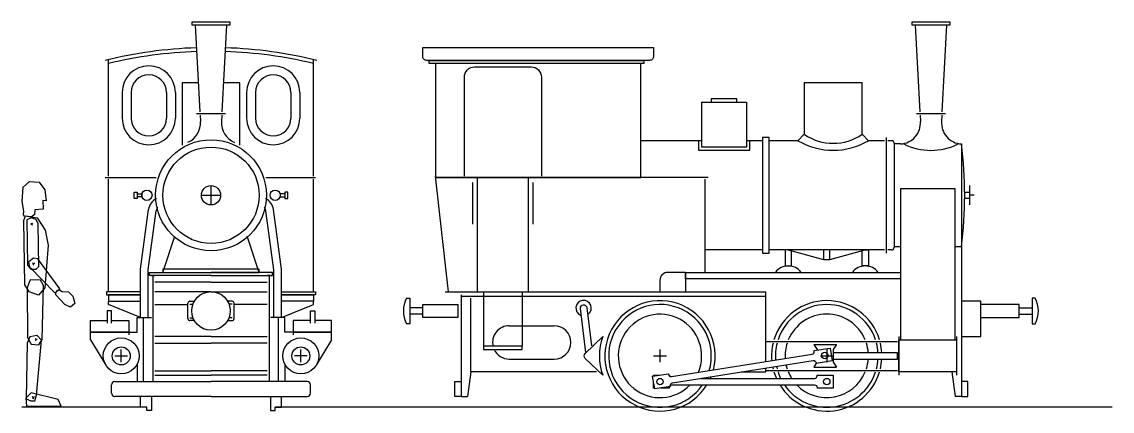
# Model space of a CAD drawing. Extents: x -9190 to 21925, y -3698 to 11555.
# Drawn here: x 17702.2 to 18080, y 5570.9 to 5705.6 of the extents above; entities that cross this region are included whole.
import ezdxf

# ---------------------------------------------------------------- set-up
doc = ezdxf.new("R2010")
doc.units = 0
doc.layers.get('0').update_dxf_attribs({"linetype": 'CONTINUOUS'})
doc.layers.add('1', color=7, linetype='CONTINUOUS')

msp = doc.modelspace()

# ---------------------------------------------------------------- linework, layer by layer
for p, q in [((17761.22, 5705.56), (17774.33, 5705.56)), ((17761.22, 5704.44), (17761.22, 5705.56)), ((17774.33, 5705.56), (17774.33, 5704.44)), ((17774.33, 5704.44), (17761.22, 5704.44)), ((17773.22, 5704.44), (17762.33, 5704.44)), ((17762.33, 5704.44), (17763.89, 5674.44)), ((17771.67, 5674.44), (17773.22, 5704.44)), ((17732.22, 5652.22), (17732.22, 5692.49)), ((17803.33, 5652.22), (17803.33, 5692.49)), ((17763.37, 5684.44), (17757.78, 5684.44)), ((17757.78, 5684.44), (17757.78, 5662.88)), ((17777.78, 5684.44), (17772.19, 5684.44)), ((17777.78, 5662.88), (17777.78, 5684.44)), ((17737, 5681.11), (17737, 5672.22)), ((17740.11, 5681.11), (17740.11, 5672.22)), ((17752.33, 5681.11), (17752.33, 5672.22)), ((17755.44, 5681.11), (17755.44, 5672.22)), ((17780.11, 5681.11), (17780.11, 5672.22)), ((17783.22, 5681.11), (17783.22, 5672.22)), ((17795.44, 5681.11), (17795.44, 5672.22)), ((17798.56, 5681.11), (17798.56, 5672.22)), ((17762.78, 5673.89), (17772.78, 5673.89)), ((17763.98, 5673.33), (17764.11, 5671.11)), ((17771.58, 5673.33), (17771.44, 5671.11)), ((18012.22, 5673.89), (18022.22, 5673.89)), ((18013.42, 5673.33), (18013.56, 5671.11)), ((18021.02, 5673.33), (18020.89, 5671.11)), ((17937.78, 5664.44), (17916.67, 5664.44)), ((17958.89, 5664.44), (17953.33, 5664.44)), ((17971.11, 5664.44), (17961.11, 5664.44)), ((17971.11, 5664.44), (17973.33, 5666.67)), ((17993.33, 5666.67), (17995.56, 5664.44)), ((18001.11, 5664.44), (17995.56, 5664.44)), ((18001.67, 5665.56), (18001.67, 5625.56)), ((18003.56, 5664.44), (18002.22, 5664.44)), ((18004.44, 5663.56), (18004.44, 5627.56)), ((18006.67, 5663.33), (18004.44, 5663.33)), ((18027.78, 5663.33), (18027.78, 5576)), ((17731.11, 5651.67), (17748.73, 5651.67)), ((17786.82, 5651.67), (17804, 5651.67)), ((17850, 5612.22), (17845.56, 5652.22)), ((17940, 5651.67), (17845.56, 5651.67)), ((17732.22, 5612.22), (17732.22, 5651.11)), ((17767.78, 5642.22), (17767.78, 5648.89)), ((17803.33, 5612.22), (17803.33, 5651.11)), ((17858.33, 5650), (17858.33, 5635.56)), ((17879.44, 5635.56), (17879.44, 5650)), ((17938.89, 5651.11), (17938.89, 5618.89)), ((18030.56, 5648.89), (18030.56, 5642.22)), ((17741.11, 5644.44), (17741.11, 5646.67)), ((17741.11, 5646.67), (17742.22, 5646.67)), ((17742.22, 5644.44), (17741.11, 5644.44)), ((17742.22, 5646.67), (17742.22, 5644.44)), ((17742.22, 5646.11), (17743.78, 5646.11)), ((17743.78, 5645), (17742.22, 5645)), ((17743.78, 5646.11), (17743.78, 5645)), ((17764.44, 5645.56), (17771.11, 5645.56)), ((17793.33, 5646.11), (17791.78, 5646.11)), ((17791.78, 5646.11), (17791.78, 5645)), ((17791.78, 5645), (17793.33, 5645)), ((17794.44, 5646.67), (17793.33, 5646.67)), ((17793.33, 5646.67), (17793.33, 5644.44)), ((17793.33, 5644.44), (17794.44, 5644.44)), ((17794.44, 5644.44), (17794.44, 5646.67)), ((18032.22, 5645.56), (18030.56, 5645.56)), ((17743.33, 5620), (17746.14, 5640.59)), ((17746, 5619.82), (17748.78, 5640.23)), ((17789.56, 5619.82), (17786.77, 5640.23)), ((17792.22, 5620), (17789.41, 5640.59)), ((17751.11, 5618.89), (17755.28, 5631.39)), ((17784.44, 5618.89), (17780.28, 5631.39)), ((17958.89, 5626.67), (17938.89, 5626.67)), ((18001.11, 5626.67), (17961.11, 5626.67)), ((18003.56, 5626.67), (18002.22, 5626.67)), ((18006.67, 5627.78), (18004.44, 5627.78)), ((18027.78, 5627.78), (18025.56, 5627.78)), ((17743.33, 5603.33), (17743.33, 5620)), ((17746, 5603.33), (17746, 5619.82)), ((17746.44, 5617.78), (17746.44, 5618.89)), ((17746.44, 5618.89), (17767.78, 5618.89)), ((17767.78, 5617.78), (17746.44, 5617.78)), ((17747.11, 5617.78), (17748.33, 5617.78)), ((17747.62, 5617.78), (17747.62, 5581.11)), ((17784.44, 5620), (17751.11, 5620)), ((17751.11, 5620), (17751.11, 5618.89)), ((17751.11, 5618.89), (17784.44, 5618.89)), ((17789.11, 5618.89), (17767.78, 5618.89)), ((17767.78, 5617.78), (17789.11, 5617.78)), ((17784.44, 5618.89), (17784.44, 5620)), ((17788.44, 5617.78), (17787.22, 5617.78)), ((17787.93, 5617.78), (17787.93, 5581.11)), ((17789.11, 5617.78), (17789.11, 5618.89)), ((17789.56, 5603.33), (17789.56, 5619.82)), ((17792.22, 5603.33), (17792.22, 5620)), ((17932.22, 5618.89), (17926, 5618.89)), ((17932.22, 5618.89), (17932.22, 5612.22)), ((17747.62, 5615.56), (17747.62, 5594.44)), ((17767.78, 5615.56), (17748.33, 5615.56)), ((17767.78, 5615.56), (17787.22, 5615.56)), ((17787.93, 5615.56), (17787.93, 5594.44)), ((17923.33, 5616.22), (17923.33, 5612.22)), ((17731.56, 5612.22), (17731.56, 5611.11)), ((17743.33, 5612.22), (17731.56, 5612.22)), ((17731.56, 5611.11), (17743.33, 5611.11)), ((17732.22, 5611.11), (17732.22, 5608.89)), ((17743.33, 5611.11), (17732.22, 5611.11)), ((17767.78, 5612.22), (17748.33, 5612.22)), ((17767.78, 5612.22), (17787.22, 5612.22)), ((17792.22, 5612.22), (17804, 5612.22)), ((17792.22, 5611.11), (17803.33, 5611.11)), ((17804, 5611.11), (17792.22, 5611.11)), ((17803.33, 5611.11), (17803.33, 5608.89)), ((17804, 5612.22), (17804, 5611.11)), ((17848.89, 5612.22), (17960, 5612.22)), ((17854.44, 5611.11), (17854.44, 5576)), ((17960, 5610.56), (17854.44, 5610.56)), ((17875.56, 5612.22), (17875.56, 5593.33)), ((17960, 5588.04), (17960, 5612.22)), ((17732.22, 5607.78), (17732.22, 5608.89)), ((17732.22, 5608.89), (17743.33, 5608.89)), ((17743.33, 5603.33), (17732.22, 5607.78)), ((17748.33, 5607.78), (17759.78, 5607.78)), ((17759.78, 5602.89), (17759.78, 5608.22)), ((17760.44, 5608.89), (17762, 5608.89)), ((17760.44, 5607.89), (17761.49, 5607.89)), ((17775.11, 5608.89), (17773.55, 5608.89)), ((17775.11, 5607.89), (17774.02, 5607.89)), ((17775.78, 5602.89), (17775.78, 5608.22)), ((17787.22, 5607.78), (17775.78, 5607.78)), ((17803.33, 5608.89), (17792.22, 5608.89)), ((17792.22, 5603.33), (17803.33, 5607.78)), ((17803.33, 5607.78), (17803.33, 5608.89)), ((17841.11, 5606.67), (17836.67, 5606.67)), ((17857.78, 5584.44), (17857.78, 5610)), ((18047.78, 5606.67), (18052.22, 5606.67)), ((17733.33, 5605.56), (17731.78, 5605.56)), ((17731.78, 5605.56), (17731.78, 5601.33)), ((17733.33, 5601.33), (17733.33, 5605.56)), ((17742.22, 5598.22), (17742.22, 5603.33)), ((17742.22, 5603.33), (17747.11, 5603.33)), ((17744.44, 5581.11), (17744.44, 5603.33)), ((17760.44, 5603.22), (17761.53, 5603.22)), ((17775.11, 5603.22), (17774.01, 5603.22)), ((17793.33, 5603.33), (17788.44, 5603.33)), ((17791.11, 5581.11), (17791.11, 5603.33)), ((17793.33, 5598.22), (17793.33, 5603.33)), ((17802.22, 5601.33), (17802.22, 5605.56)), ((17802.22, 5605.56), (17803.78, 5605.56)), ((17803.78, 5605.56), (17803.78, 5601.33)), ((17841.11, 5604.44), (17836.67, 5604.44)), ((18047.78, 5604.44), (18052.22, 5604.44)), ((17726, 5595.56), (17726, 5602.22)), ((17726, 5598.22), (17726, 5602.22)), ((17726, 5602.22), (17731.78, 5602.22)), ((17733.33, 5602.22), (17739.33, 5602.22)), ((17739.33, 5602.22), (17739.33, 5598.22)), ((17762, 5602.22), (17760.44, 5602.22)), ((17773.55, 5602.22), (17775.11, 5602.22)), ((17802.22, 5602.22), (17796.22, 5602.22)), ((17796.22, 5602.22), (17796.22, 5598.22)), ((17809.56, 5602.22), (17803.78, 5602.22)), ((17809.56, 5595.56), (17809.56, 5602.22)), ((17809.56, 5598.22), (17809.56, 5602.22)), ((17871.11, 5600.44), (17886.67, 5600.44)), ((17739.33, 5598.22), (17726, 5598.22)), ((17726, 5598.22), (17739.33, 5598.22)), ((17726, 5597.33), (17726, 5598.22)), ((17726, 5595.56), (17731.35, 5586.76)), ((17739.33, 5598.22), (17742.22, 5598.22)), ((17739.33, 5598.22), (17739.33, 5597.33)), ((17767.78, 5596.67), (17748.33, 5596.67)), ((17767.78, 5596.67), (17787.22, 5596.67)), ((17796.22, 5598.22), (17793.33, 5598.22)), ((17796.22, 5598.22), (17809.56, 5598.22)), ((17809.56, 5598.22), (17796.22, 5598.22)), ((17796.22, 5598.22), (17796.22, 5597.33)), ((17809.56, 5595.56), (17804.2, 5586.76)), ((17809.56, 5597.33), (17809.56, 5598.22)), ((17960, 5595), (18005.56, 5595)), ((18006.11, 5596.67), (18006.11, 5583.33)), ((18026.11, 5596.67), (18026.11, 5583.33)), ((17736.67, 5587.78), (17736.67, 5592.22)), ((17748.33, 5594.44), (17767.78, 5594.44)), ((17787.22, 5594.44), (17767.78, 5594.44)), ((17798.89, 5587.78), (17798.89, 5592.22)), ((17923.33, 5592.22), (17923.33, 5587.78)), ((17976.67, 5593.89), (17984.44, 5593.89)), ((17981.11, 5592.22), (17981.11, 5587.78)), ((17734.44, 5590), (17738.89, 5590)), ((17801.11, 5590), (17796.67, 5590)), ((17871.11, 5588.89), (17886.67, 5588.89)), ((17921.11, 5590), (17925.56, 5590)), ((17978.89, 5590), (17983.33, 5590)), ((17742.22, 5587.11), (17742.22, 5581.11)), ((17748.33, 5584.89), (17767.78, 5584.89)), ((17793.33, 5587.11), (17793.33, 5581.11)), ((17857.78, 5584.44), (17856.67, 5576)), ((17901.3, 5584.44), (17857.78, 5584.44)), ((17951.48, 5584.44), (17960, 5584.44)), ((17960, 5584.44), (17960, 5585.79)), ((17960, 5585), (18005.56, 5585)), ((17976.67, 5586.11), (17984.44, 5586.11)), ((18024.44, 5584.44), (18025.56, 5576)), ((17733.33, 5577.11), (17733.33, 5580)), ((17734.44, 5581.11), (17767.78, 5581.11)), ((17748.33, 5583.33), (17767.78, 5583.33)), ((17801.11, 5581.11), (17767.78, 5581.11)), ((17802.22, 5577.11), (17802.22, 5580)), ((17767.78, 5576), (17734.44, 5576)), ((17743.33, 5572.22), (17743.33, 5576)), ((17747.11, 5576), (17747.11, 5571.11)), ((17767.78, 5576), (17801.11, 5576)), ((17788.44, 5576), (17788.44, 5571.11)), ((17792.22, 5572.22), (17792.22, 5576)), ((17854.44, 5576), (17856.67, 5576)), ((18027.78, 5576), (18025.56, 5576)), ((17745.56, 5572.22), (17743.33, 5572.22)), ((17745.56, 5571.11), (17745.56, 5572.22)), ((17747.11, 5571.11), (17745.56, 5571.11)), ((17788.44, 5571.11), (17790, 5571.11)), ((17790, 5571.11), (17790, 5572.22)), ((17790, 5572.22), (17792.22, 5572.22))]:
    msp.add_line(p, q)
at = {"color": 5}
for p, q in [((17745.56, 5572.22), (17702.22, 5572.22)), ((18080, 5572.22), (17790, 5572.22))]:
    msp.add_line(p, q, dxfattribs=at)
for points in [[(18010.67, 5705.56), (18023.78, 5705.56), (18023.78, 5704.44), (18010.67, 5704.44)], [(17843.33, 5692.22), (17917.78, 5692.22), (17917.78, 5691.11), (17843.33, 5691.11)], [(17845.56, 5651.67), (17916.67, 5651.67), (17916.67, 5691.11), (17845.56, 5691.11)], [(17941.11, 5677.78), (17950, 5677.78), (17950, 5678.89), (17941.11, 5678.89)], [(17953.33, 5662.22), (17937.78, 5662.22), (17937.78, 5677.78), (17953.33, 5677.78)], [(17958.89, 5625.56), (17961.11, 5625.56), (17961.11, 5665.56), (17958.89, 5665.56)], [(18025.56, 5647.78), (18006.67, 5647.78), (18006.67, 5595.56), (18025.56, 5595.56)], [(17966.67, 5621.11), (17968.89, 5621.11), (17968.89, 5626.67), (17966.67, 5626.67)], [(17980, 5623.33), (17982.22, 5623.33), (17982.22, 5626.67), (17980, 5626.67)], [(17995.56, 5621.11), (17993.33, 5621.11), (17993.33, 5626.67), (17995.56, 5626.67)], [(17932.22, 5618.89), (18006.67, 5618.89), (18006.67, 5616.67), (17932.22, 5616.67)], [(17715.31, 5612.88), (17716.21, 5612.32), (17718.37, 5612.11), (17719.92, 5610.64), (17720.63, 5608.17), (17719.13, 5606.86), (17717.08, 5607.77), (17714.06, 5611.08), (17713.98, 5611.98), (17714.67, 5612.76)], [(17853.33, 5603.33), (17841.11, 5603.33), (17841.11, 5607.78), (17853.33, 5607.78)], [(18027.78, 5596.67), (18034.44, 5596.67), (18034.44, 5608.89), (18027.78, 5608.89)], [(18026.11, 5584.44), (18006.11, 5584.44), (18006.11, 5595.56), (18026.11, 5595.56)], [(17862.22, 5592.22), (17875.56, 5592.22), (17875.56, 5593.33), (17862.22, 5593.33)], [(18005.56, 5591.11), (17983.33, 5591.11), (17983.33, 5588.89), (18005.56, 5588.89)], [(17854.44, 5576), (17852.22, 5576), (17852.22, 5581.11), (17854.44, 5581.11)], [(18027.78, 5576), (18030, 5576), (18030, 5581.11), (18027.78, 5581.11)]]:
    msp.add_lwpolyline(points, close=True)
for points in [[(18021.11, 5674.44), (18022.67, 5704.44), (18011.78, 5704.44), (18013.33, 5674.44)], [(17993.33, 5666.67), (17993.33, 5684.44), (17973.33, 5684.44), (17973.33, 5666.67)], [(17936.67, 5664.44), (17936.67, 5661.11), (17954.44, 5661.11), (17954.44, 5664.44)], [(17860, 5651.67), (17860, 5612.22), (17877.78, 5612.22), (17877.78, 5651.67)], [(18030.56, 5644.44), (18028.89, 5644.44), (18028.89, 5646.67), (18030.56, 5646.67)], [(17967.78, 5626.67), (17980, 5623.33), (17982.22, 5623.33), (17994.44, 5626.67)], [(17862.22, 5612.22), (17862.22, 5593.33)], [(17835.56, 5610), (17836.67, 5610), (17836.67, 5601.11), (17835.56, 5601.11)], [(18034.44, 5603.33), (18047.78, 5603.33), (18047.78, 5607.78), (18034.44, 5607.78)], [(18053.33, 5610), (18052.22, 5610), (18052.22, 5601.11), (18053.33, 5601.11)], [(17976.67, 5593.89), (17977.78, 5592.22), (17977.78, 5591.98)], [(17976.76, 5591.82), (17982.25, 5592.69), (17982.94, 5588.3), (17977.46, 5587.43)], [(17984.44, 5593.89), (17983.33, 5592.22), (17983.33, 5587.78), (17984.44, 5586.11)], [(17977.45, 5587.45), (17976.67, 5586.11)], [(17787.22, 5584.89), (17767.78, 5584.89)], [(17926.97, 5579.44), (17921.49, 5578.57), (17920.79, 5582.96), (17926.28, 5583.83)], [(17787.22, 5583.33), (17767.78, 5583.33)], [(17921.11, 5583.01), (17921.11, 5583.33), (17923.16, 5583.33)], [(17921.44, 5578.89), (17921.11, 5578.89), (17921.11, 5580.94)], [(17926.4, 5583.33), (17926.67, 5583.33)], [(17977.78, 5583.33), (17983.33, 5583.33), (17983.33, 5578.89), (17977.78, 5578.89)], [(17926.67, 5578.89), (17923.51, 5578.89)]]:
    msp.add_lwpolyline(points)
msp.add_lwpolyline([(17841.11, 5696.67), (17921.11, 5696.67), (17921.11, 5693.56, -0.414214), (17919.78, 5692.22), (17842.44, 5692.22, -0.414214), (17841.11, 5693.56)], format="xyb", close=True)
for points in [[(17855.56, 5652.22), (17855.56, 5686.44, -0.414214), (17859.11, 5690), (17878.67, 5690, -0.414214), (17882.22, 5686.44), (17882.22, 5652.22)], [(17897.63, 5591.15), (17895.75, 5606.41, -0.414214), (17896.72, 5607.65), (17896.72, 5607.65, -0.414214), (17897.96, 5606.68), (17899.58, 5593.5)], [(17903.51, 5583.33), (17897.38, 5589.15, -0.36205), (17897.38, 5590.85), (17903.51, 5596.67)], [(17926.28, 5583.83), (17926.31, 5583.61, 0.414214), (17927.33, 5582.87), (17976.06, 5590.59, 0.414214), (17976.79, 5591.6), (17976.76, 5591.82)], [(17926.97, 5579.44), (17926.94, 5579.66, -0.414214), (17927.68, 5580.67), (17976.4, 5588.39, -0.414214), (17977.42, 5587.65), (17977.46, 5587.43)], [(17926.67, 5583.33), (17926.67, 5583.11, 0.023968), (17926.67, 5583.03, 0.023968)], [(17926.67, 5578.89), (17926.67, 5579.11, -0.414214), (17927.56, 5580), (17976.89, 5580, -0.414214), (17977.78, 5579.11), (17977.78, 5578.89)], [(17937.45, 5582.22), (17976.89, 5582.22, 0.414214), (17977.78, 5583.11), (17977.78, 5583.33)]]:
    msp.add_lwpolyline(points, format="xyb")
for centre, radius in [((17767.78, 5645.56), 19.2), ((17767.78, 5645.56), 16.67), ((17767.78, 5645.56), 3.33), ((17745.56, 5645.56), 1.78), ((17790, 5645.56), 1.78), ((17767.78, 5605.56), 6.67), ((17736.67, 5590), 6.22), ((17798.89, 5590), 6.22), ((17736.67, 5590), 3.11), ((17798.89, 5590), 3.11), ((17980.4, 5590.15), 1.11), ((17923.33, 5581.11), 1.11), ((17923.33, 5581.11), 1.11), ((17981.11, 5581.11), 1.11)]:
    msp.add_circle(centre, radius)
for centre, radius, start, end in [((17767.78, 5543.26), 153.4, 91.8816, 103.8287), ((17767.78, 5541.93), 153.4, 91.8558, 103.4017), ((17767.78, 5541.93), 153.4, 76.5983, 88.1442), ((17767.78, 5543.26), 153.4, 76.1713, 88.1184), ((17746.22, 5681.11), 9.22, 0, 180), ((17789.33, 5681.11), 9.22, 0, 180), ((17746.22, 5681.11), 6.11, 0, 180), ((17789.33, 5681.11), 6.11, 0, 180), ((17746.22, 5672.22), 9.22, 180, 0), ((17746.22, 5672.22), 6.11, 180, 0), ((17756.81, 5670.57), 7.32, 293.9567, 4.277), ((17778.79, 5670.58), 7.36, 175.8527, 246.6037), ((17789.33, 5672.22), 9.22, 180, 0), ((17789.33, 5672.22), 6.11, 180, 0), ((18006.39, 5670.52), 7.19, 272.2317, 4.7048), ((18028.06, 5670.52), 7.19, 175.2952, 267.7683), ((17983.33, 5685.19), 24.07, 239.4898, 300.5102), ((17983.33, 5681.18), 17.63, 235.437, 304.563), ((18003.56, 5663.56), 0.889, 0, 90), ((18017.22, 5682.1), 21.01, 243.2911, 296.7089), ((17886.11, 5645.56), 142.78, 352.8473, 7.1527), ((17751.27, 5639.84), 5.19, 117.3653, 171.6269), ((17784.28, 5639.84), 5.19, 8.3731, 62.6347), ((17751.27, 5639.84), 2.52, 140.1068, 171.6269), ((17784.28, 5639.84), 2.52, 8.3731, 39.8932), ((17784.28, 5639.84), 2.52, 8.3731, 39.8932), ((18003.56, 5627.56), 0.889, 270, 0), ((17926, 5616.22), 2.67, 90, 180), ((17967.78, 5615.56), 5.56, 36.8699, 143.1301), ((17994.44, 5615.56), 5.56, 36.8699, 143.1301), ((17760.44, 5608.22), 0.667, 90, 180), ((17775.11, 5608.22), 0.667, 0, 90), ((17843.89, 5605.56), 9.44, 151.9275, 208.0725), ((17896.86, 5606.54), 2.67, 307, 247), ((17923.33, 5590), 19.11, 345.3436, 328.4491), ((17923.33, 5590), 17.78, 343.4471, 325.7711), ((17981.11, 5590), 19.11, 16.8997, 163.1003), ((17981.11, 5590), 17.78, 18.21, 161.79), ((18045, 5605.56), 9.44, 331.9275, 28.0725), ((17760.44, 5602.89), 0.667, 180, 270), ((17775.11, 5602.89), 0.667, 270, 0), ((17923.33, 5590), 14.44, 336.9347, 316.1869), ((17981.11, 5590), 14.44, 22.6199, 157.3801), ((17871.11, 5594.67), 5.78, 90, 193.3424), ((17886.67, 5594.67), 5.78, 270, 90), ((17922.04, 5590), 19.69, 160.2084, 199.7916), ((17871.11, 5594.67), 5.78, 205.029, 270), ((17981.11, 5590), 19.11, 166.5523, 184.8889), ((17981.11, 5590), 17.78, 165.5225, 184.58), ((17981.11, 5590), 14.44, 162.0798, 183.5572), ((17981.11, 5590), 14.44, 4.4117, 17.9202), ((17981.11, 5590), 17.78, 3.5833, 14.4775), ((17981.11, 5590), 19.11, 3.333, 13.4477), ((17981.11, 5590), 14.44, 342.0798, 355.5883), ((17981.11, 5590), 17.78, 345.5225, 356.4167), ((17981.11, 5590), 19.11, 346.5523, 356.667), ((17981.11, 5590), 19.11, 191.5556, 193.4477), ((17981.11, 5590), 19.11, 196.8997, 204.0151), ((17981.11, 5590), 17.78, 191.7474, 194.4775), ((17981.11, 5590), 17.78, 198.21, 205.9445), ((17981.11, 5590), 19.11, 211.5509, 343.1003), ((17981.11, 5590), 17.78, 214.2289, 341.79), ((17981.11, 5590), 14.44, 192.382, 197.9202), ((17981.11, 5590), 14.44, 202.6199, 212.579), ((17981.11, 5590), 14.44, 223.8131, 337.3801), ((17734.44, 5580), 1.11, 90, 180), ((17801.11, 5580), 1.11, 0, 90), ((17923.33, 5590), 17.78, 334.0555, 335.1967), ((17923.33, 5590), 19.11, 335.9849, 337.8333), ((17734.44, 5577.11), 1.11, 180, 270), ((17801.11, 5577.11), 1.11, 270, 0)]:
    msp.add_arc(centre, radius, start, end)
at = {"layer": '1', "color": 7}
for p, q in [((17702.31, 5643.42), (17702.69, 5648.41)), ((17702.69, 5648.41), (17704.93, 5650.34)), ((17704.93, 5650.34), (17708.26, 5650.08)), ((17708.26, 5650.08), (17710.16, 5647.42)), ((17710.16, 5647.42), (17710.7, 5643.61)), ((17702.88, 5640.02), (17702.31, 5643.42)), ((17706.7, 5640.57), (17706.57, 5638.9)), ((17709.64, 5640.76), (17706.7, 5640.57)), ((17710.7, 5643.61), (17709.45, 5643.71)), ((17709.45, 5643.71), (17709.64, 5640.76)), ((17702.79, 5638.77), (17702.88, 5640.02)), ((17703.17, 5638.32), (17702.79, 5638.77)), ((17702.97, 5636.81), (17703.54, 5638.43)), ((17703.31, 5614.56), (17702.97, 5636.81)), ((17705.67, 5638.13), (17703.17, 5638.32)), ((17703.54, 5638.43), (17707.6, 5637.76)), ((17705.48, 5637.79), (17703.98, 5637.06)), ((17703.98, 5637.06), (17704.19, 5621.36)), ((17707.15, 5637.21), (17705.48, 5637.79)), ((17706.57, 5638.9), (17705.67, 5638.13)), ((17707.89, 5635.71), (17707.15, 5637.21)), ((17707.6, 5637.76), (17710.29, 5633.48)), ((17705.64, 5635.55), (17705.18, 5635.6)), ((17705.64, 5635.55), (17705.87, 5635.89)), ((17705.87, 5635.89), (17705.64, 5635.55)), ((17705.88, 5635.14), (17705.64, 5635.55)), ((17708.11, 5620.95), (17707.89, 5635.71)), ((17710.29, 5633.48), (17711.36, 5628.27)), ((17711.36, 5628.27), (17710.16, 5613.55)), ((17704.19, 5621.36), (17705.3, 5620.04)), ((17706.27, 5623.77), (17704.57, 5622.48)), ((17704.57, 5622.48), (17704.93, 5620.79)), ((17706.25, 5621.9), (17705.88, 5622.18)), ((17706.24, 5621.43), (17706.25, 5621.9)), ((17706.25, 5621.9), (17706.62, 5622.08)), ((17706.62, 5622.08), (17706.25, 5621.9)), ((17707.73, 5623.6), (17706.27, 5623.77)), ((17715.38, 5613.19), (17707.73, 5623.6)), ((17704.93, 5620.79), (17713.71, 5611.77)), ((17705.3, 5620.04), (17707.16, 5620.02)), ((17707.16, 5620.02), (17708.11, 5620.95)), ((17704.72, 5612.13), (17703.31, 5614.56)), ((17705.15, 5616.3), (17704.05, 5613.59)), ((17708.72, 5616.19), (17705.15, 5616.3)), ((17709.79, 5614.4), (17708.72, 5616.19)), ((17709.33, 5595.63), (17709.79, 5614.4)), ((17704.05, 5613.59), (17704.22, 5596.36)), ((17707.97, 5610.99), (17704.72, 5612.13)), ((17710.16, 5613.55), (17707.97, 5610.99)), ((17713.71, 5611.77), (17715.38, 5613.19)), ((17705.01, 5596.61), (17704.04, 5594.46)), ((17704.22, 5596.36), (17705.52, 5594.03)), ((17707.51, 5597.11), (17705.01, 5596.61)), ((17707.17, 5595.64), (17706.82, 5595.96)), ((17707.12, 5595.18), (17707.17, 5595.64)), ((17707.56, 5595.79), (17707.17, 5595.64)), ((17707.26, 5576.47), (17709.03, 5595.45)), ((17709.03, 5595.45), (17707.51, 5597.11)), ((17708.16, 5593.85), (17709.33, 5595.63)), ((17704.04, 5594.46), (17703.75, 5575.15)), ((17705.52, 5594.03), (17708.16, 5593.85)), ((17705.52, 5577.17), (17703.58, 5575.37)), ((17714.78, 5574.93), (17705.52, 5577.17)), ((17706.68, 5574.47), (17707.26, 5576.47)), ((17703.58, 5575.37), (17703.85, 5572.75)), ((17703.75, 5575.15), (17705.36, 5574.42)), ((17703.85, 5572.75), (17715.81, 5572.64)), ((17705.36, 5574.42), (17706.68, 5574.47)), ((17706.21, 5575.64), (17705.85, 5575.94)), ((17706.21, 5575.64), (17706.19, 5575.18)), ((17706.19, 5575.18), (17706.21, 5575.64)), ((17706.59, 5575.81), (17706.21, 5575.64)), ((17715.81, 5572.64), (17714.78, 5574.93))]:
    msp.add_line(p, q, dxfattribs=at)

doc.saveas('drawing.dxf')
